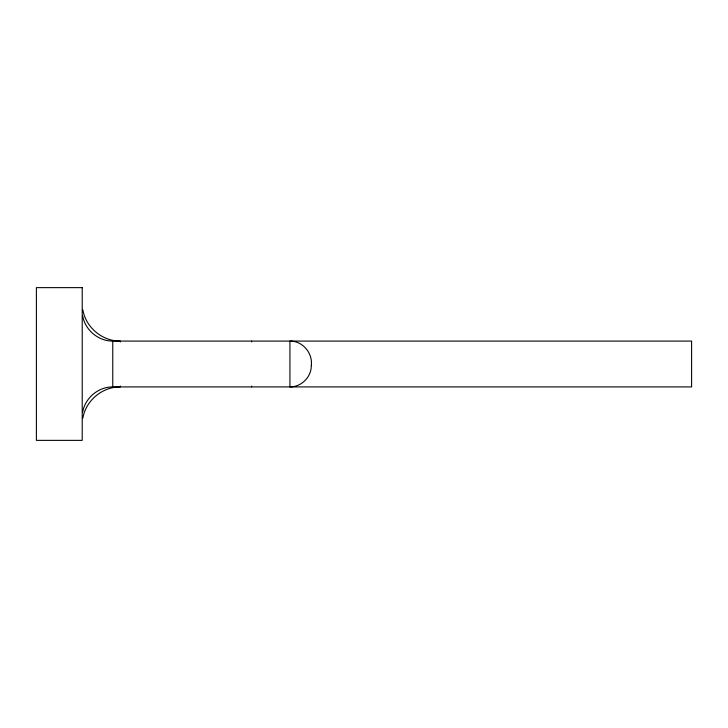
<?xml version="1.0" encoding="UTF-8"?>
<svg xmlns="http://www.w3.org/2000/svg" width="728" height="728" viewBox="0 0 728 728"><rect width="100%" height="100%" fill="white"/><g stroke="black" fill="none" stroke-linecap="round" stroke-linejoin="round"><path stroke-width="1.09" d="M82.728 411.893C85.24 397.797 98.444 386.805 112.767 386.914L691.6 386.914L691.6 341.086L112.767 341.086C98.444 341.195 85.24 330.203 82.728 316.107M82.856 418.145C85.858 400.464 102.466 386.668 120.402 386.914L120.402 386.022M82.856 309.855C85.858 327.536 102.466 341.332 120.402 341.086L120.402 341.978M251.597 341.086L251.597 341.978M251.597 386.022L251.597 386.914M112.767 341.086L112.767 386.914M311.311 365.529C311.475 376.949 301.356 387.078 289.926 386.914L289.926 341.086C302.602 340.831 312.849 353.089 311.311 365.483M82.218 287.633L36.4 287.633L36.4 440.367L82.218 440.367L82.218 287.633"/></g></svg>
